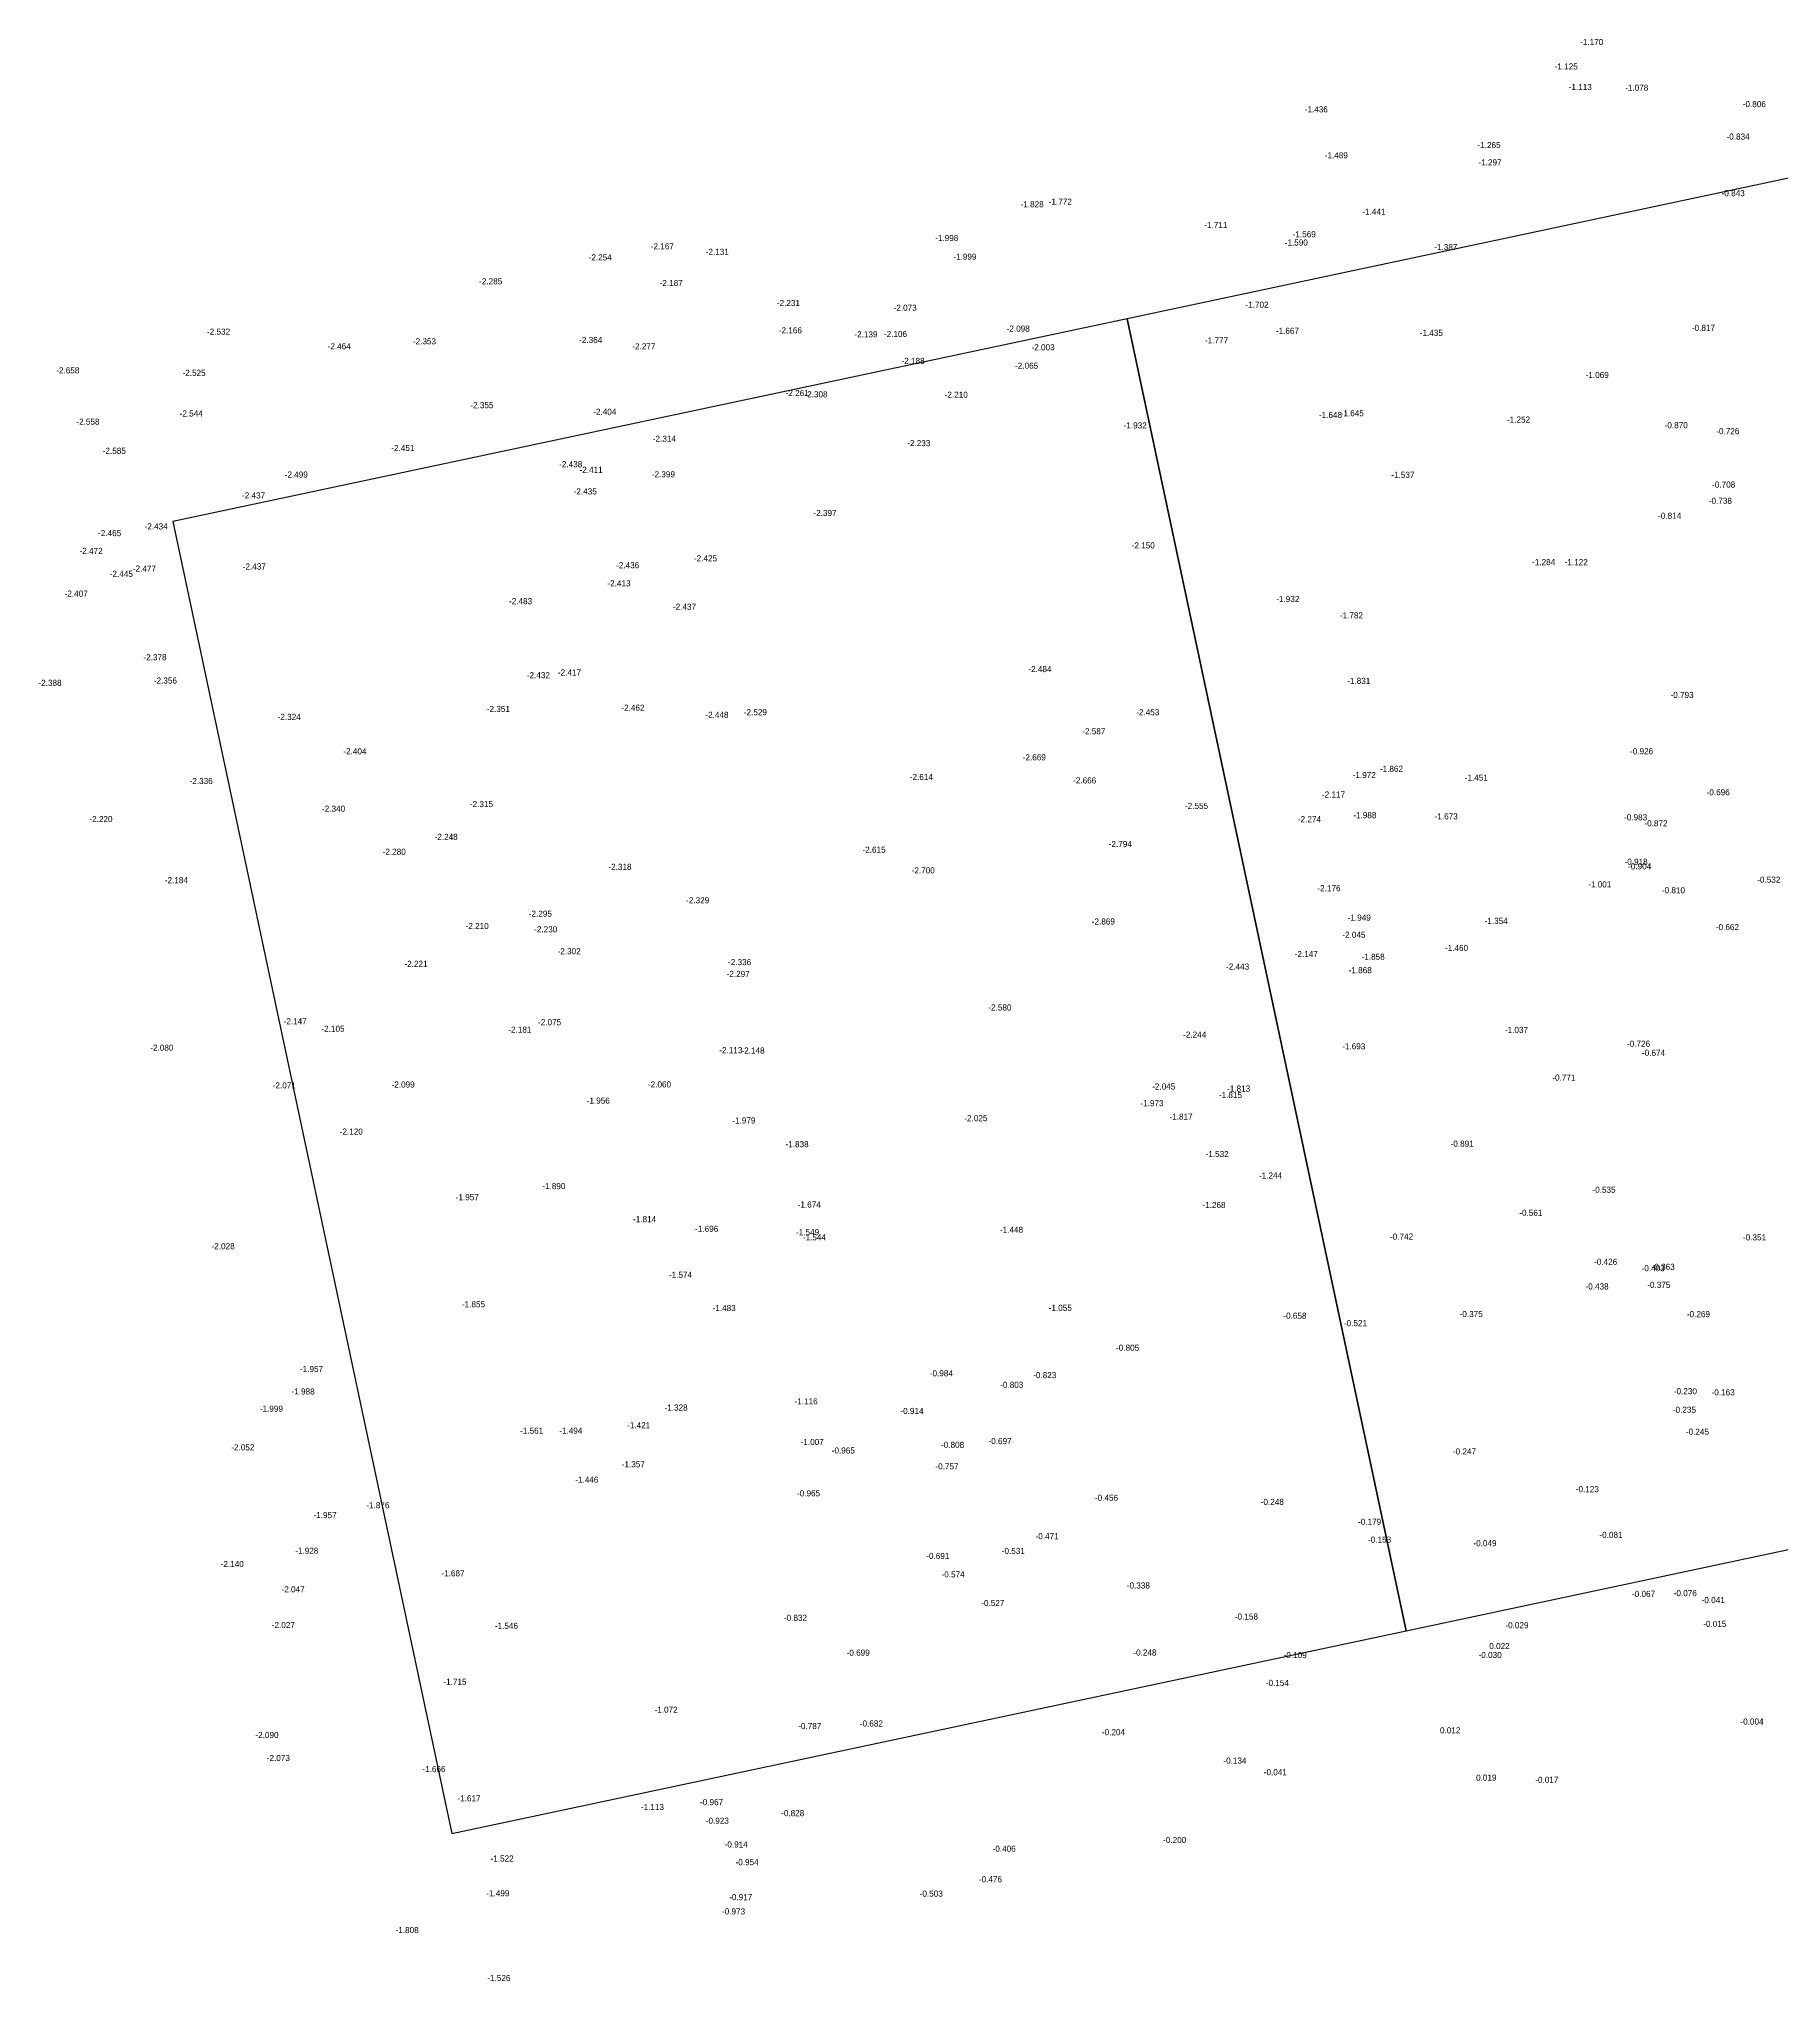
# Model space of a CAD drawing. Header units: metres. Extents: x 466 to 752, y 288 to 472.
# Drawn here: x 466.1 to 609, y 287.9 to 447.2 of the extents above; entities that cross this region are included whole.
import ezdxf

# ---------------------------------------------------------------- set-up
doc = ezdxf.new("R2010")
doc.units = ezdxf.units.M
doc.layers.add('CAO DO HIEN TRANG', color=7, linetype='Continuous')
doc.layers.add('RANH KHU DAT', color=7, linetype='Continuous')

msp = doc.modelspace()

# ---------------------------------------------------------------- linework, layer by layer
at = {"layer": 'RANH KHU DAT'}
for points in [[(578.25, 316.63), (656.5, 333.27), (633.63, 440.86), (555.38, 424.23)], [(500, 300), (578.25, 316.63), (555.38, 424.23), (477.13, 407.6)]]:
    msp.add_lwpolyline(points, close=True, dxfattribs=at)

# ---------------------------------------------------------------- texts
at = {"layer": 'CAO DO HIEN TRANG'}
for s, p in [('-1.170', (592.51, 446.67)), ('-1.125', (590.42, 444.67)), ('-1.113', (591.57, 442.98)), ('-1.078', (596.2, 442.93)), ('-1.436', (569.93, 441.15)), ('-0.806', (605.84, 441.58)), ('-1.265', (584.09, 438.22)), ('-0.834', (604.51, 438.92)), ('-1.489', (571.57, 437.38)), ('-1.297', (584.17, 436.8)), ('-1.828', (546.63, 433.37)), ('-1.772', (548.94, 433.58)), ('-1.441', (574.65, 432.76)), ('-0.843', (604.11, 434.28)), ('-1.711', (561.69, 431.66)), ('-2.167', (516.31, 429.92)), ('-1.998', (539.63, 430.6)), ('-1.590', (568.29, 430.23)), ('-1.569', (568.94, 430.91)), ('-1.387', (580.55, 429.86)), ('-2.254', (511.22, 429.01)), ('-2.131', (520.82, 429.47)), ('-1.999', (541.12, 429.07)), ('-2.285', (502.24, 427.05)), ('-2.187', (517.04, 426.91)), ('-2.231', (526.65, 425.27)), ('-2.073', (536.22, 424.88)), ('-1.702', (565.07, 425.13)), ('-0.817', (601.67, 423.23)), ('-2.532', (479.93, 422.92)), ('-2.464', (489.82, 421.72)), ('-2.353', (496.81, 422.13)), ('-2.364', (510.44, 422.24)), ('-2.277', (514.8, 421.72)), ('-2.166', (526.81, 423.03)), ('-2.139', (533.01, 422.7)), ('-2.106', (535.43, 422.73)), ('-2.098', (545.49, 423.17)), ('-2.003', (547.53, 421.64)), ('-1.777', (561.75, 422.2)), ('-1.667', (567.56, 422.99)), ('-1.435', (579.36, 422.82)), ('-2.188', (536.87, 420.52)), ('-2.065', (546.18, 420.13)), ('-2.658', (467.57, 419.75)), ('-2.525', (477.92, 419.54)), ('-1.069', (592.96, 419.37)), ('-2.355', (501.52, 416.89)), ('-2.261', (527.37, 417.88)), ('-2.308', (528.91, 417.78)), ('-2.210', (540.41, 417.75)), ('-2.558', (469.22, 415.54)), ('-2.544', (477.69, 416.21)), ('-2.404', (511.59, 416.35)), ('-1.932', (555.08, 415.23)), ('-1.648', (571.09, 416.09)), ('-1.645', (572.88, 416.23)), ('-1.252', (586.51, 415.71)), ('-0.870', (599.44, 415.25)), ('-2.314', (516.48, 414.14)), ('-2.233', (537.34, 413.78)), ('-0.726', (603.67, 414.76)), ('-2.585', (471.38, 413.15)), ('-2.451', (495.04, 413.38)), ('-2.438', (508.8, 412.05)), ('-2.499', (486.3, 411.2)), ('-2.411', (510.47, 411.59)), ('-2.399', (516.4, 411.22)), ('-1.537', (577.03, 411.18)), ('-2.437', (482.8, 409.49)), ('-2.435', (509.99, 409.82)), ('-0.738', (603.06, 409.05)), ('-0.708', (603.33, 410.38)), ('-2.397', (529.65, 408.05)), ('-0.814', (598.9, 407.82)), ('-2.465', (471, 406.4)), ('-2.434', (474.81, 406.95)), ('-2.472', (469.48, 404.94)), ('-2.425', (519.85, 404.33)), ('-2.150', (555.74, 405.39)), ('-2.445', (471.96, 403.06)), ('-2.477', (473.85, 403.49)), ('-2.437', (482.86, 403.66)), ('-2.436', (513.47, 403.77)), ('-1.284', (588.57, 404.02)), ('-1.122', (591.24, 404.02)), ('-2.407', (468.26, 401.44)), ('-2.413', (512.76, 402.28)), ('-1.932', (567.59, 401)), ('-2.483', (504.69, 400.82)), ('-2.437', (518.13, 400.36)), ('-1.782', (572.81, 399.65)), ('-2.378', (474.72, 396.22)), ('-2.432', (506.15, 394.75)), ('-2.417', (508.7, 394.97)), ('-2.484', (547.27, 395.25)), ('-2.388', (466.11, 394.12)), ('-2.356', (475.57, 394.31)), ('-1.831', (573.41, 394.28)), ('-0.793', (599.92, 393.13)), ('-2.324', (485.72, 391.33)), ('-2.351', (502.87, 391.98)), ('-2.462', (513.9, 392.08)), ('-2.448', (520.79, 391.5)), ('-2.529', (523.94, 391.71)), ('-2.453', (556.11, 391.71)), ('-2.587', (551.69, 390.15)), ('-2.404', (491.11, 388.51)), ('-0.926', (596.6, 388.51)), ('-2.669', (546.81, 388.01)), ('-1.972', (573.86, 386.56)), ('-1.862', (576.09, 387.07)), ('-2.336', (478.5, 386.07)), ('-2.614', (537.55, 386.4)), ('-2.666', (550.94, 386.12)), ('-2.117', (571.34, 384.96)), ('-1.451', (583.05, 386.35)), ('-0.696', (602.88, 385.15)), ('-2.340', (489.36, 383.8)), ('-2.315', (501.48, 384.18)), ('-2.555', (560.11, 384.03)), ('-2.220', (470.29, 382.95)), ('-2.274', (569.37, 382.94)), ('-1.988', (573.91, 383.27)), ('-1.673', (580.58, 383.17)), ('-0.983', (596.11, 383.09)), ('-0.872', (597.78, 382.6)), ('-2.280', (494.33, 380.27)), ('-2.248', (498.59, 381.49)), ('-2.615', (533.67, 380.44)), ('-2.794', (553.86, 380.9)), ('-2.318', (512.84, 379.03)), ('-2.700', (537.7, 378.74)), ('-0.918', (596.15, 379.45)), ('-0.904', (596.44, 379.07)), ('-2.184', (476.47, 377.94)), ('-2.176', (570.97, 377.28)), ('-1.001', (593.17, 377.59)), ('-0.810', (599.21, 377.11)), ('-0.532', (607.03, 377.98)), ('-2.329', (519.21, 376.29)), ('-2.210', (501.13, 374.18)), ('-2.295', (506.31, 375.19)), ('-2.230', (506.75, 373.91)), ('-2.869', (552.47, 374.55)), ('-1.949', (573.45, 374.87)), ('-1.354', (584.68, 374.6)), ('-0.662', (603.64, 374.09)), ('-2.045', (573.01, 373.46)), ('-1.460', (581.43, 372.38)), ('-2.221', (496.12, 371.08)), ('-2.302', (508.67, 372.11)), ('-2.336', (522.65, 371.22)), ('-2.443', (563.48, 370.85)), ('-2.147', (569.11, 371.88)), ('-1.858', (574.59, 371.66)), ('-2.297', (522.53, 370.25)), ('-1.868', (573.53, 370.56)), ('-2.580', (543.99, 367.5)), ('-2.147', (486.21, 366.37)), ('-2.075', (507.07, 366.29)), ('-2.105', (489.31, 365.75)), ('-2.181', (504.63, 365.68)), ('-2.244', (559.96, 365.27)), ('-1.693', (573, 364.31)), ('-1.037', (586.34, 365.66)), ('-0.726', (596.35, 364.53)), ('-2.080', (475.28, 364.2)), ('-2.113', (521.93, 364)), ('-2.148', (523.75, 363.97)), ('-0.674', (597.58, 363.78)), ('-2.071', (485.32, 361.11)), ('-2.099', (495.06, 361.18)), ('-2.060', (516.08, 361.19)), ('-0.771', (590.23, 361.75)), ('-1.956', (511.06, 359.86)), ('-1.973', (556.46, 359.65)), ('-2.045', (557.42, 361.02)), ('-1.815', (562.89, 360.32)), ('-1.813', (563.56, 360.85)), ('-1.979', (523, 358.23)), ('-2.025', (542.02, 358.42)), ('-1.817', (558.84, 358.54)), ('-2.120', (490.81, 357.32)), ('-1.838', (527.36, 356.29)), ('-0.891', (581.89, 356.33)), ('-1.532', (561.8, 355.48)), ('-1.244', (566.18, 353.72)), ('-1.957', (500.32, 351.94)), ('-1.890', (507.42, 352.85)), ('-0.535', (593.52, 352.55)), ('-1.814', (514.86, 350.14)), ('-1.674', (528.36, 351.34)), ('-1.268', (561.54, 351.3)), ('-0.561', (587.52, 350.66)), ('-1.696', (519.95, 349.35)), ('-1.549', (528.22, 349.07)), ('-1.544', (528.78, 348.65)), ('-1.448', (544.94, 349.27)), ('-0.742', (576.92, 348.71)), ('-0.351', (605.86, 348.65)), ('-2.028', (480.3, 347.92)), ('-1.574', (517.8, 345.58)), ('-0.426', (593.65, 346.64)), ('-0.403', (597.55, 346.12)), ('-0.363', (598.37, 346.23)), ('-0.438', (592.95, 344.62)), ('-0.375', (598.01, 344.75)), ('-1.855', (500.83, 343.16)), ('-1.483', (521.38, 342.85)), ('-1.055', (548.94, 342.87)), ('-0.658', (568.18, 342.22)), ('-0.375', (582.63, 342.36)), ('-0.269', (601.26, 342.35)), ('-0.521', (573.14, 341.61)), ('-0.805', (554.46, 339.6)), ('-1.957', (487.55, 337.85)), ('-0.984', (539.19, 337.5)), ('-0.823', (547.67, 337.35)), ('-1.988', (486.86, 336.01)), ('-0.803', (544.96, 336.56)), ('-0.230', (600.19, 336.03)), ('-0.163', (603.29, 335.94)), ('-1.999', (484.26, 334.6)), ('-1.328', (517.44, 334.69)), ('-1.116', (528.1, 335.2)), ('-0.914', (536.78, 334.41)), ('-0.235', (600.11, 334.51)), ('-1.561', (505.6, 332.79)), ('-1.494', (508.81, 332.79)), ('-1.421', (514.37, 333.24)), ('-0.245', (601.18, 332.71)), ('-2.052', (481.92, 331.43)), ('-1.007', (528.6, 331.87)), ('-0.965', (531.15, 331.17)), ('-0.808', (540.11, 331.63)), ('-0.697', (544, 331.94)), ('-0.247', (582.08, 331.09)), ('-1.357', (513.93, 330.04)), ('-0.757', (539.65, 329.87)), ('-1.446', (510.12, 328.77)), ('-0.965', (528.3, 327.66)), ('-0.123', (592.15, 328)), ('-1.876', (492.99, 326.68)), ('-0.456', (552.73, 327.29)), ('-0.248', (566.32, 326.95)), ('-1.957', (488.66, 325.87)), ('-0.179', (574.3, 325.32)), ('-1.928', (487.16, 322.95)), ('-0.531', (545.09, 322.93)), ('-0.471', (547.86, 324.14)), ('-0.153', (575.12, 323.86)), ('-0.049', (583.76, 323.57)), ('-0.081', (594.09, 324.25)), ('-2.140', (481.05, 321.86)), ('-0.691', (538.9, 322.52)), ('-2.047', (486.04, 319.78)), ('-1.687', (499.15, 321.1)), ('-0.574', (540.15, 321.01)), ('-0.338', (555.34, 320.1)), ('-0.527', (543.41, 318.66)), ('-0.067', (596.76, 319.41)), ('-0.076', (600.18, 319.47)), ('-0.041', (602.47, 318.9)), ('-2.027', (485.24, 316.85)), ('-1.546', (503.53, 316.79)), ('-0.832', (527.23, 317.45)), ('-0.158', (564.2, 317.55)), ('-0.029', (586.38, 316.84)), ('-0.015', (602.6, 316.95)), ('0.022', (585.06, 315.13)), ('-0.699', (532.37, 314.59)), ('-0.248', (555.88, 314.6)), ('-0.109', (568.2, 314.39)), ('-0.030', (584.18, 314.4)), ('-1.715', (499.31, 312.2)), ('-0.154', (566.74, 312.11)), ('-1.072', (516.62, 309.91)), ('-0.787', (528.4, 308.57)), ('-0.682', (533.45, 308.78)), ('-0.004', (605.65, 308.94)), ('-2.090', (483.9, 307.84)), ('-0.204', (553.3, 308.07)), ('0.012', (581.02, 308.22)), ('-2.073', (484.83, 305.95)), ('-0.134', (563.26, 305.74)), ('-1.666', (497.59, 305.04)), ('-0.041', (566.57, 304.79)), ('0.019', (583.98, 304.34)), ('-0.017', (588.83, 304.16)), ('-1.617', (500.46, 302.64)), ('-0.967', (520.35, 302.33)), ('-1.113', (515.5, 301.93)), ('-0.923', (520.82, 300.81)), ('-0.828', (527, 301.43)), ('-0.200', (558.32, 299.23)), ('-1.522', (503.18, 297.71)), ('-0.914', (522.37, 298.86)), ('-0.954', (523.26, 297.41)), ('-0.406', (544.34, 298.51)), ('-0.476', (543.21, 296.01)), ('-1.499', (502.83, 294.86)), ('-0.917', (522.74, 294.54)), ('-0.503', (538.36, 294.83)), ('-0.973', (522.15, 293.37)), ('-1.808', (495.39, 291.84)), ('-1.526', (502.91, 287.91))]:
    msp.add_text(s, height=0.5, dxfattribs=at).set_placement(p)

doc.saveas('drawing.dxf')
